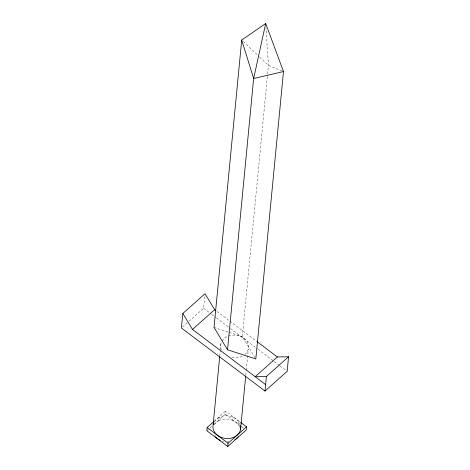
<?xml version="1.0" encoding="UTF-8"?>
<svg xmlns="http://www.w3.org/2000/svg" width="470" height="470" viewBox="0 0 470 470"><rect width="100%" height="100%" fill="white"/><g stroke="black" fill="none" stroke-linecap="round" stroke-linejoin="round"><path stroke-width="0.35" stroke-dasharray="2.35 1.76" d="M188.999 321.263L203.598 308.255L204.855 295.172M219.754 356.084L220.248 350.99M220.312 350.262L220.947 343.717M214.902 436.301L215.025 435.009M214.044 424.904L216.083 422.507L218.826 420.644L219.138 417.413A13.965 11.368 5.5 0 1 233.055 417.166L236.075 418.923L238.466 421.243A13.965 11.368 5.5 0 1 240.058 423.969M214.449 423.958L225.318 414.27L225.629 411.044L240.135 421.99M239.747 427.195A13.965 11.368 5.5 0 0 238.155 424.475L235.764 422.154L232.744 420.392L233.055 417.166M255.069 357.717L242.314 336.608L267.518 74.83M267.589 74.101L268.429 65.353L265.985 27.83M234.225 440.132L234.354 438.839M238.155 424.475L238.466 421.243M245.757 375.319L246.174 370.953M246.245 370.225L248.278 349.134M214.355 421.678L216.388 419.275L219.138 417.413M182.507 327.049L188.458 321.75M214.22 421.214L225.629 411.044M206.841 430.737L212.275 425.896M214.026 327.437L228.514 332.131M229.207 332.361L242.314 336.608M282.182 71.017L268.429 65.353L259.522 56.911M217.011 311.44L229.313 320.722M229.895 321.163L256.843 341.49M203.598 308.255L211.195 313.984M211.776 314.424L215.871 317.509M216.453 317.949L229.895 328.089M230.482 328.53L257.366 348.811M257.948 349.251L279.574 365.566M280.161 366.007L287.176 371.294M225.318 414.27L240.987 426.09M241.568 426.531L243.889 428.282M243.272 41.519L258.999 56.418M222.128 340.944A13.965 11.368 5.5 0 1 242.408 337.237A13.965 11.368 5.5 0 1 245.058 354.304M242.314 356.166A13.965 11.368 5.5 0 1 231.833 357.494M221.388 349.615A13.965 11.368 5.5 0 1 221.546 342.019M228.831 441.694A13.965 11.368 5.5 0 1 227.38 441.782M223.749 441.459A13.965 11.368 5.5 0 1 222.339 441.113M218.826 420.644A13.965 11.368 5.5 0 1 232.744 420.392"/><path stroke-width="0.7" d="M215.836 310.558L214.667 309.677L204.996 293.721L182.824 313.478L181.426 328.013L265.004 391.058L287.176 371.294L288.574 356.765L277.347 356.959L257.431 341.931M241.703 40.032L214.026 327.437L227.533 349.786L255.815 358.957L283.492 71.552L265.703 23.5L241.703 40.032L253.653 78.525L227.533 349.786M213.674 421.696L207.153 427.512L206.841 430.737L227.738 446.5L246.209 430.032L246.521 426.801L240.716 422.424M213.174 424.451L219.684 356.806M227.738 446.5L228.05 443.269L246.521 426.801M240.505 429.862L245.687 376.041M265.004 391.058L266.402 376.523L288.574 356.765M265.703 23.5L253.653 78.525L283.492 71.552M238.196 436.83L235.875 439.009M182.824 313.478L192.494 329.435L214.667 309.677M277.347 356.959L255.181 376.717L266.402 376.523M220.307 440.378L217.293 438.622L215.378 436.765M192.494 329.435L265.626 384.601M207.153 427.512L228.05 443.269M240.593 425.72A13.965 11.368 5.5 0 1 239.318 432.635L237.285 435.038L234.536 436.9A13.965 11.368 5.5 0 1 220.618 437.147L217.598 435.39L215.213 433.07A13.965 11.368 5.5 0 1 213.539 423.305"/></g></svg>
